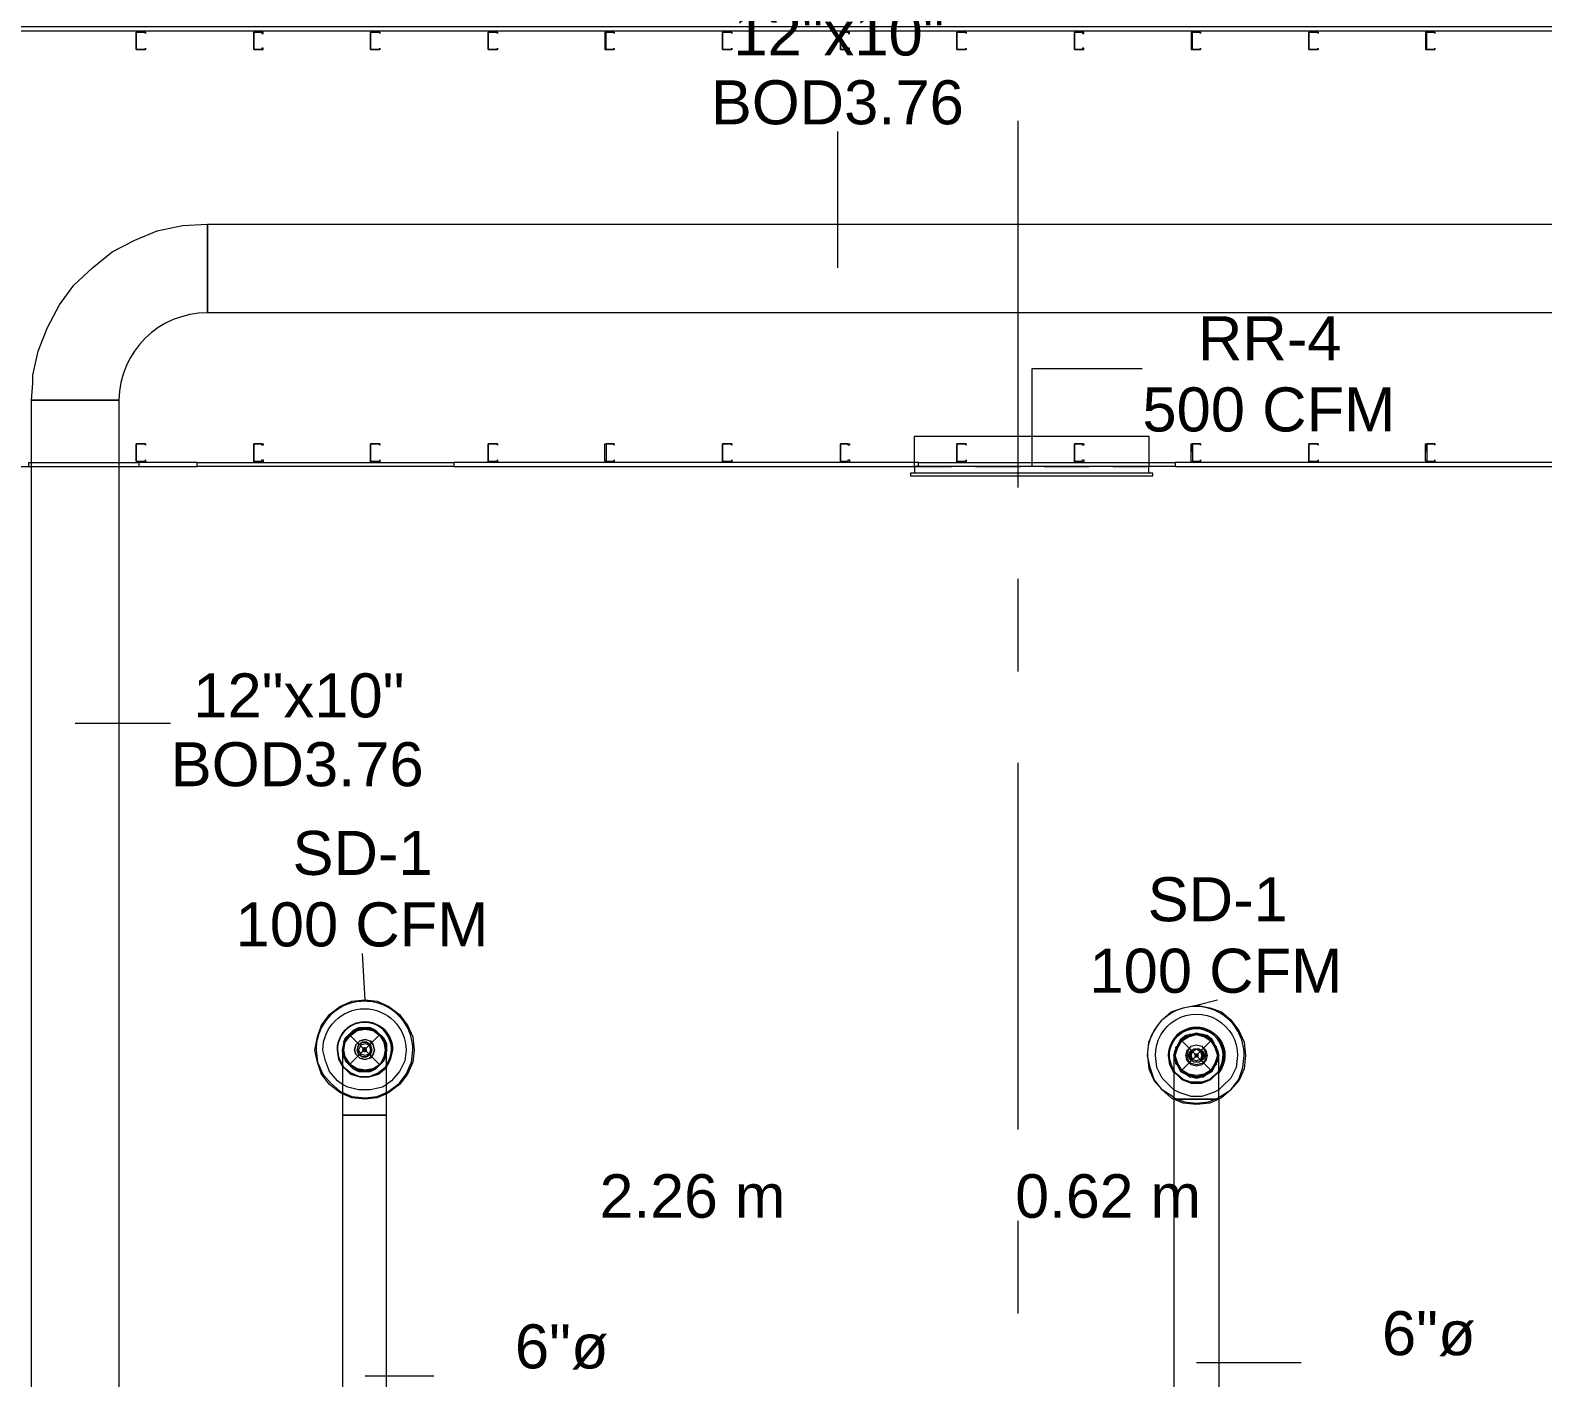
# Model space of a CAD drawing. Header units: metres. Extents: x 29 to 268, y -7 to 151.
# Drawn here: x 43.29 to 48.52, y 19.7 to 24.36 of the extents above; entities that cross this region are included whole.
import ezdxf

# ---------------------------------------------------------------- set-up
doc = ezdxf.new("R2010")
doc.units = ezdxf.units.M
doc.layers.add('HVAC - Ductos', color=5, linetype='Continuous', lineweight=50)
doc.layers.add('PDF2_Geometry', color=7, linetype='Continuous', true_color=0xaaaaaa)
doc.layers.add('PDF2_Solid Fills', color=7, linetype='Continuous', true_color=0xffffff)
doc.layers.add('PDF2_Text', color=7, linetype='Continuous')
doc.styles.add('PDF Helvetica', font='')
doc.styles.get('PDF Helvetica').set_extended_font_data('Helvetica')

msp = doc.modelspace()

# ---------------------------------------------------------------- hatches: boundary and pattern name
at = {"layer": 'PDF2_Solid Fills', "lineweight": 0, "transparency": 33554559}
h = msp.add_hatch(color=256, dxfattribs=at)
h.paths.add_polyline_path([(47.3062, 22.8712), (47.3108, 22.9307), (47.3062, 22.9307)])
h.paths.add_polyline_path([(47.3108, 22.8712), (47.3381, 22.8666), (47.3382, 22.8666), (47.3382, 22.8712)])
h = msp.add_hatch(color=256, dxfattribs=at)
h.paths.add_polyline_path([(48.1174, 22.8712), (48.122, 22.9307), (48.1174, 22.9307)])
h.paths.add_polyline_path([(48.122, 22.8712), (48.1494, 22.8666), (48.1495, 22.8666), (48.1495, 22.8712)])

# ---------------------------------------------------------------- linework, layer by layer
at = {"layer": 'HVAC - Ductos', "lineweight": 0}
for points in [[(46.0824, 23.5403), (46.0824, 24.0124)], [(46.7562, 22.8528), (46.7562, 23.192), (47.1366, 23.192)], [(47.1732, 22.8299), (47.1595, 22.8299), (47.1595, 22.8528), (46.3482, 22.8528), (46.3482, 22.9582), (47.1595, 22.9582), (47.1595, 22.8528), (46.3482, 22.8528), (46.3482, 22.8299), (46.3344, 22.8299), (46.3344, 22.8207), (47.1732, 22.8207), (47.1732, 22.8299), (46.3344, 22.8299)], [(46.3574, 22.8528), (46.3574, 22.8528)], [(47.1549, 22.8528), (47.1549, 22.8528)], [(46.3574, 22.8207), (47.1503, 22.8207)], [(43.4424, 21.9637), (43.7724, 21.9637)], [(44.4461, 21.0057), (44.437, 21.1661)], [(44.3682, 20.6803), (44.359, 20.6849), (44.3224, 20.7124), (44.2948, 20.749), (44.2811, 20.7903), (44.272, 20.8315), (44.2811, 20.8774), (44.2948, 20.9186), (44.3224, 20.9553), (44.359, 20.9828), (44.4003, 21.0011), (44.4461, 21.0057), (44.4874, 21.0011), (44.5286, 20.9828), (44.5652, 20.9553), (44.5928, 20.9186), (44.6111, 20.8774), (44.6157, 20.8315), (44.6111, 20.7903), (44.5928, 20.749), (44.5652, 20.7124), (44.5286, 20.6849), (44.5195, 20.6803)], [(47.3245, 20.9874), (47.3978, 21.0057)], [(47.2466, 20.6665), (47.242, 20.6711), (47.2053, 20.6941), (47.1778, 20.7307), (47.164, 20.772), (47.1549, 20.8132), (47.1595, 20.8591), (47.1778, 20.9003), (47.2053, 20.937), (47.2374, 20.9645), (47.2786, 20.9782), (47.3245, 20.9874), (47.3703, 20.9782), (47.4116, 20.9645), (47.4436, 20.937), (47.4712, 20.9003), (47.4895, 20.8591), (47.494, 20.8132), (47.4895, 20.7674), (47.4712, 20.7261), (47.4436, 20.6941), (47.4116, 20.6665), (47.4024, 20.662), (47.4024, 19.3236)], [(44.3774, 20.8637), (44.3911, 20.8865), (44.414, 20.9003)], [(44.414, 20.9003), (44.414, 20.9048), (44.4186, 20.9048)], [(44.4186, 20.9003), (44.4461, 20.9094), (44.469, 20.9003)], [(44.469, 20.9048), (44.4736, 20.9048), (44.4782, 20.9003)], [(44.4736, 20.9003), (44.4965, 20.8865), (44.5103, 20.8637)], [(44.3728, 20.8591), (44.3728, 20.8637), (44.3774, 20.8637)], [(44.3774, 20.8086), (44.3728, 20.8315), (44.3774, 20.8591)], [(44.5149, 20.8637), (44.5149, 20.8591)], [(44.5149, 20.8591), (44.5195, 20.8315), (44.5149, 20.8086), (44.5149, 20.804)], [(47.2741, 20.8637), (47.2878, 20.8774), (47.3062, 20.8865), (47.3245, 20.8865), (47.3428, 20.8865), (47.3612, 20.8774), (47.3749, 20.8637), (47.3886, 20.8499), (47.3978, 20.8315), (47.3978, 20.8132), (47.3978, 20.7949), (47.3886, 20.7765), (47.3749, 20.7628), (47.3612, 20.749), (47.3428, 20.7445), (47.3245, 20.7399), (47.3062, 20.7445), (47.2878, 20.749), (47.2741, 20.7628), (47.2603, 20.7765), (47.2512, 20.7949), (47.2512, 20.8132), (47.2512, 20.8315), (47.2603, 20.8499), (47.2741, 20.8637), (47.2924, 20.882)], [(47.2512, 20.8407), (47.2558, 20.8407), (47.2558, 20.8453)], [(47.2603, 20.8453), (47.2695, 20.8637)], [(47.2878, 20.882), (47.2878, 20.882)], [(47.2878, 20.882), (47.2878, 20.882)], [(47.2924, 20.882), (47.297, 20.882), (47.297, 20.8865)], [(47.3016, 20.882), (47.3245, 20.8865), (47.3474, 20.882)], [(47.352, 20.8865), (47.352, 20.882), (47.3566, 20.882)], [(47.3566, 20.882), (47.3749, 20.8637), (47.3886, 20.8453)], [(47.3932, 20.8453), (47.3932, 20.8407)], [(44.3682, 20.8315), (44.3682, 20.827), (44.3682, 20.8086), (44.3682, 20.7765), (44.3682, 20.7399), (44.3682, 20.6941), (44.3682, 20.639), (44.3682, 20.607), (44.3728, 20.607), (44.3774, 20.607), (44.3911, 20.607), (44.4049, 20.607), (44.4232, 20.607), (44.4461, 20.607), (44.4644, 20.607), (44.4828, 20.607), (44.4965, 20.607), (44.5103, 20.607), (44.5195, 20.607), (44.5195, 20.6574), (44.5195, 20.7078), (44.5195, 20.7536), (44.5195, 20.7903), (44.5195, 20.8178), (44.5195, 20.8315)], [(44.3682, 20.827), (44.3728, 20.8132), (44.3774, 20.7949), (44.3911, 20.7811), (44.4049, 20.7674), (44.4232, 20.7582), (44.4461, 20.7582), (44.4186, 20.7628), (44.414, 20.7628), (44.414, 20.7674), (44.3911, 20.7811), (44.3774, 20.804), (44.3728, 20.804), (44.3728, 20.8086)], [(44.4782, 20.7674), (44.4736, 20.7628), (44.469, 20.7628), (44.4461, 20.7582), (44.4644, 20.7582), (44.4828, 20.7674), (44.4965, 20.7811), (44.5103, 20.7949), (44.5195, 20.8132), (44.5195, 20.827)], [(44.5103, 20.804), (44.4965, 20.7811), (44.4736, 20.7674)], [(44.5149, 20.804), (44.5149, 20.804)], [(47.2466, 20.8132), (47.2466, 20.8086), (47.2466, 20.7903), (47.2466, 20.7582), (47.2466, 20.7215), (47.2466, 20.6803), (47.2466, 20.662), (47.2512, 20.662), (47.2603, 20.662), (47.2695, 20.662), (47.2878, 20.662), (47.3062, 20.662), (47.3245, 20.662), (47.3428, 20.662), (47.3612, 20.662), (47.3795, 20.662), (47.3886, 20.662), (47.3978, 20.662), (47.4024, 20.662), (47.4024, 20.7032), (47.4024, 20.7445), (47.4024, 20.7765), (47.4024, 20.7994), (47.4024, 20.8132)], [(47.2558, 20.7903), (47.2512, 20.8132), (47.2558, 20.8407)], [(47.2512, 20.8086), (47.2512, 20.7949), (47.2603, 20.7765), (47.2695, 20.7582), (47.2878, 20.749), (47.3062, 20.7399), (47.3245, 20.7353), (47.3428, 20.7399), (47.3612, 20.749), (47.3795, 20.7582), (47.3886, 20.7765), (47.3978, 20.7949), (47.3978, 20.8086)], [(47.3932, 20.8407), (47.3978, 20.8132), (47.3932, 20.7903)], [(47.4024, 20.8132), (47.4024, 20.8132)], [(47.2558, 20.7811), (47.2558, 20.7857), (47.2512, 20.7857)], [(47.2924, 20.749), (47.2741, 20.7628), (47.2603, 20.7811)], [(47.297, 20.7445), (47.2924, 20.7445)], [(47.297, 20.7445), (47.297, 20.7445)], [(47.3474, 20.7445), (47.3245, 20.7399), (47.3016, 20.7445)], [(47.352, 20.7445), (47.352, 20.7445)], [(47.3566, 20.7445), (47.352, 20.7445)], [(47.3886, 20.7811), (47.3749, 20.7628), (47.3566, 20.749)], [(47.3932, 20.7857), (47.3932, 20.7811)], [(47.3932, 20.7857), (47.3932, 20.7857)], [(44.5195, 20.7124), (44.5057, 20.7032), (44.4644, 20.6941), (44.4232, 20.6941), (44.3865, 20.7032), (44.3682, 20.7124)], [(47.4024, 20.6941), (47.384, 20.6849), (47.3428, 20.6711), (47.3062, 20.6711), (47.2649, 20.6849), (47.2466, 20.6941)], [(44.3682, 20.6849), (44.4003, 20.6711), (44.4461, 20.6665), (44.4874, 20.6711), (44.5195, 20.6849)], [(44.5195, 20.6803), (44.4874, 20.6665), (44.4461, 20.662), (44.4003, 20.6665), (44.3682, 20.6803)], [(47.2466, 20.6665), (47.2832, 20.6528), (47.3245, 20.6482), (47.3658, 20.6528), (47.4024, 20.6665)], [(47.4024, 20.662), (47.3703, 20.6482), (47.3245, 20.6436), (47.2786, 20.6482), (47.2466, 20.662)], [(47.4024, 20.662), (47.3978, 20.662), (47.3886, 20.662), (47.3795, 20.662), (47.3612, 20.662), (47.3428, 20.662), (47.3245, 20.662), (47.3062, 20.662), (47.2878, 20.662), (47.2695, 20.662), (47.2603, 20.662), (47.2512, 20.662), (47.2466, 20.662)], [(47.3245, 19.7499), (47.6866, 19.7499)], [(44.4461, 19.704), (44.6844, 19.704)]]:
    msp.add_lwpolyline(points, dxfattribs=at)
for points in [[(43.5936, 23.082), (43.2911, 23.082), (43.2957, 23.1416), (43.2957, 23.1691), (43.314, 23.2516), (43.3461, 23.3341), (43.3874, 23.412), (43.4378, 23.4807), (43.502, 23.5403), (43.5707, 23.5953), (43.6486, 23.6366), (43.7265, 23.6686), (43.8136, 23.687), (43.9007, 23.6916), (43.9007, 23.3844, 0.413528)], [(44.5195, 20.7765), (44.5332, 20.7994), (44.5424, 20.8315, 1.018339), (44.3499, 20.8315), (44.3545, 20.7994), (44.3682, 20.7811, -1.403652), (44.5378, 20.8315), (44.5332, 20.7994), (44.5195, 20.7811, 1.403518), (44.3499, 20.8315, -1.419424)], [(47.4024, 20.7536), (47.4162, 20.7811), (47.4208, 20.8132, 1.017942), (47.2282, 20.8132), (47.2374, 20.7811), (47.2466, 20.7628, -1.352444), (47.4162, 20.8132), (47.4116, 20.7811), (47.4024, 20.7628, 1.324505), (47.2282, 20.8132, -1.404458)]]:
    msp.add_lwpolyline(points, format="xyb", close=True, dxfattribs=at)
for points in [[(48.6582, 23.3844), (43.9007, 23.3844), (43.9007, 23.6916), (48.6582, 23.6916)], [(43.5936, 23.082), (43.5936, 18.0815), (43.2911, 18.0815), (43.2911, 23.082)], [(46.3574, 22.8528), (46.4766, 22.8528)], [(46.559, 22.8528), (46.7149, 22.8528)], [(46.7974, 22.8528), (46.9532, 22.8528)], [(47.0358, 22.8528), (47.1549, 22.8528)], [(44.3682, 20.8315), (44.3728, 20.8545), (44.3774, 20.8728), (44.3911, 20.8865), (44.4049, 20.9003), (44.4232, 20.9094), (44.4461, 20.9094), (44.4644, 20.9094), (44.4828, 20.9003), (44.4965, 20.8865), (44.5103, 20.8728), (44.5195, 20.8545), (44.5195, 20.8315), (44.5195, 20.827), (44.5195, 20.8315), (44.5195, 20.8545), (44.5103, 20.8728), (44.4965, 20.8865), (44.4828, 20.9003), (44.4644, 20.9094), (44.4461, 20.9094), (44.4232, 20.9094), (44.4049, 20.9003), (44.3911, 20.8865), (44.3774, 20.8728), (44.3728, 20.8545), (44.3682, 20.8315), (44.3682, 20.827)], [(44.5149, 20.8132), (44.5103, 20.7949), (44.4965, 20.7811), (44.4828, 20.772), (44.4644, 20.7628), (44.4461, 20.7582), (44.4278, 20.7628), (44.4094, 20.772), (44.3911, 20.7811), (44.382, 20.7949), (44.3728, 20.8132), (44.3728, 20.8315), (44.3728, 20.8545), (44.382, 20.8728), (44.3911, 20.8865), (44.4094, 20.8957), (44.4278, 20.9048), (44.4461, 20.9094), (44.4644, 20.9048), (44.4828, 20.8957), (44.4965, 20.8865), (44.5103, 20.8728), (44.5149, 20.8545), (44.5195, 20.8315)], [(44.5103, 20.8086), (44.4965, 20.7811), (44.4736, 20.7674), (44.4461, 20.7628), (44.4186, 20.7674), (44.3957, 20.7811), (44.3774, 20.8086), (44.3728, 20.8315), (44.3774, 20.8591), (44.3957, 20.882), (44.4186, 20.9003), (44.4461, 20.9048), (44.4736, 20.9003), (44.4965, 20.882), (44.5103, 20.8591), (44.5149, 20.8315)], [(44.414, 20.8499), (44.4094, 20.8315), (44.414, 20.8499), (44.4278, 20.8637), (44.4461, 20.8682), (44.4644, 20.8637), (44.4736, 20.8499), (44.4782, 20.8315), (44.4736, 20.8499), (44.4598, 20.8637), (44.4461, 20.8682), (44.4278, 20.8637)], [(44.4232, 20.8499), (44.4186, 20.8315), (44.4232, 20.8499), (44.437, 20.8591), (44.4507, 20.8591), (44.4644, 20.8499), (44.469, 20.8315), (44.4644, 20.8499), (44.4507, 20.8591), (44.437, 20.8591)], [(44.4598, 20.8178), (44.4461, 20.8132), (44.4324, 20.8178), (44.4232, 20.8315), (44.4324, 20.8499), (44.4461, 20.8545), (44.4598, 20.8499), (44.4644, 20.8315)], [(47.2466, 20.8132), (47.2512, 20.8315), (47.2603, 20.8499), (47.2695, 20.8682), (47.2878, 20.882), (47.3062, 20.8865), (47.3245, 20.8911), (47.3428, 20.8865), (47.3612, 20.882), (47.3795, 20.8682), (47.3886, 20.8499), (47.3978, 20.8315), (47.4024, 20.8132), (47.3978, 20.8086), (47.4024, 20.8132), (47.3978, 20.8315), (47.3886, 20.8499), (47.3795, 20.8682), (47.3612, 20.882), (47.3428, 20.8865), (47.3245, 20.8911), (47.3062, 20.8865), (47.2878, 20.882), (47.2695, 20.8682), (47.2603, 20.8499), (47.2512, 20.8315), (47.2466, 20.8132), (47.2512, 20.8086)], [(47.3886, 20.7857), (47.3749, 20.7628), (47.352, 20.749), (47.3245, 20.7445), (47.297, 20.749), (47.2741, 20.7628), (47.2603, 20.7857), (47.2512, 20.8132), (47.2603, 20.8407), (47.2741, 20.8637), (47.297, 20.8774), (47.3245, 20.8865), (47.352, 20.8774), (47.3749, 20.8637), (47.3886, 20.8407), (47.3978, 20.8132)], [(47.3566, 20.7949), (47.3428, 20.7811), (47.3245, 20.7765), (47.3062, 20.7811), (47.2924, 20.7949), (47.2878, 20.8132), (47.2924, 20.8315), (47.3062, 20.8453), (47.3245, 20.8499), (47.3428, 20.8453), (47.3566, 20.8315), (47.3612, 20.8132)], [(47.352, 20.7949), (47.3428, 20.7857), (47.3245, 20.7811), (47.3062, 20.7857), (47.297, 20.7949), (47.2924, 20.8132), (47.297, 20.8315), (47.3062, 20.8453), (47.3245, 20.8499), (47.3428, 20.8453), (47.352, 20.8315), (47.3566, 20.8132)], [(44.3499, 20.8315), (44.3545, 20.7994), (44.3682, 20.7765), (44.3545, 20.7994)], [(44.4736, 20.8178), (44.4782, 20.8315), (44.4736, 20.8178), (44.4644, 20.804), (44.4461, 20.7994), (44.4278, 20.804), (44.414, 20.8178), (44.4094, 20.8315), (44.414, 20.8178), (44.4278, 20.804), (44.4461, 20.7994), (44.4598, 20.804)], [(44.4644, 20.8178), (44.469, 20.8315), (44.4644, 20.8178), (44.4507, 20.8086), (44.437, 20.8086), (44.4232, 20.8178), (44.4186, 20.8315), (44.4232, 20.8178), (44.437, 20.8086), (44.4507, 20.8086)], [(44.4461, 20.827), (44.4507, 20.8315), (44.4461, 20.827), (44.4415, 20.827), (44.437, 20.8315), (44.4415, 20.8407), (44.4461, 20.8407), (44.4507, 20.8315), (44.4461, 20.8361), (44.4415, 20.8361), (44.4415, 20.8315), (44.4415, 20.827)], [(47.2282, 20.8132), (47.2328, 20.7811), (47.2466, 20.7536), (47.2328, 20.7811)], [(47.3474, 20.7994), (47.3336, 20.7903), (47.3153, 20.7903), (47.3016, 20.7994), (47.297, 20.8132), (47.3016, 20.827), (47.3153, 20.8361), (47.3336, 20.8361), (47.3474, 20.827), (47.352, 20.8132)], [(47.3428, 20.7994), (47.3336, 20.7903), (47.3153, 20.7903), (47.3062, 20.7994), (47.3016, 20.8132), (47.3062, 20.827), (47.3153, 20.8361), (47.3336, 20.8361), (47.3428, 20.827), (47.3474, 20.8132)], [(47.3382, 20.7994), (47.3245, 20.7949), (47.3108, 20.7994), (47.3062, 20.8132), (47.3108, 20.827), (47.3245, 20.8361), (47.3382, 20.827), (47.3428, 20.8132)], [(47.3199, 20.8178), (47.3199, 20.8132), (47.3199, 20.8178), (47.329, 20.8178), (47.329, 20.8132), (47.329, 20.8178)], [(47.329, 20.8086), (47.329, 20.8132), (47.329, 20.8086), (47.3199, 20.8086), (47.3199, 20.8132), (47.3199, 20.8086)], [(44.492, 20.749), (44.4598, 20.7399), (44.4278, 20.7399), (44.3957, 20.749), (44.3728, 20.772), (44.3682, 20.7765), (44.3728, 20.772), (44.3682, 20.7811), (44.3728, 20.772), (44.3957, 20.7536), (44.4278, 20.7399), (44.4598, 20.7399), (44.492, 20.7536), (44.5149, 20.772), (44.5195, 20.7811), (44.5149, 20.772), (44.492, 20.7536), (44.4598, 20.7399), (44.4278, 20.7399), (44.3957, 20.7536), (44.3728, 20.772), (44.3957, 20.749), (44.4278, 20.7399), (44.4598, 20.7399), (44.492, 20.749), (44.5195, 20.772), (44.5195, 20.7765), (44.5195, 20.772)], [(47.2512, 20.7536), (47.2786, 20.7307), (47.3062, 20.7215), (47.3428, 20.7215), (47.3703, 20.7307), (47.3978, 20.7536), (47.3749, 20.7307), (47.3428, 20.717), (47.3062, 20.717), (47.2741, 20.7307), (47.2512, 20.7536), (47.2466, 20.7536), (47.2512, 20.7536), (47.2466, 20.7628)], [(47.4024, 20.7628), (47.3978, 20.7536), (47.3703, 20.7307), (47.3428, 20.7215), (47.3062, 20.7215), (47.2786, 20.7307), (47.2512, 20.7536), (47.2741, 20.7307), (47.3062, 20.717), (47.3428, 20.717), (47.3749, 20.7307), (47.3978, 20.7536), (47.4024, 20.7536), (47.3978, 20.7536)], [(44.3682, 19.2961), (44.3728, 19.2961), (44.3774, 19.2961), (44.3911, 19.2961), (44.4049, 19.2961), (44.4232, 19.2961), (44.4461, 19.2961), (44.4644, 19.2961), (44.4828, 19.2961), (44.4965, 19.2961), (44.5103, 19.2961), (44.5195, 19.2961), (44.5195, 20.607), (44.5103, 20.607), (44.4965, 20.607), (44.4828, 20.607), (44.4644, 20.607), (44.4461, 20.607), (44.4232, 20.607), (44.4049, 20.607), (44.3911, 20.607), (44.3774, 20.607), (44.3728, 20.607), (44.3682, 20.607)]]:
    msp.add_lwpolyline(points, close=True, dxfattribs=at)
for points in [[(44.5195, 20.6849), (44.5286, 20.6895), (44.5652, 20.717), (44.5882, 20.749), (44.6066, 20.7903), (44.6111, 20.8315, 1.013808), (44.2765, 20.8315), (44.2811, 20.7903), (44.2994, 20.749), (44.327, 20.717), (44.359, 20.6895), (44.3682, 20.6849)], [(44.3682, 20.7124), (44.3499, 20.7261), (44.3224, 20.7582), (44.3086, 20.7949), (44.2994, 20.8315, -0.994111), (44.5882, 20.8315), (44.5836, 20.7949), (44.5652, 20.7582), (44.5378, 20.7261), (44.5195, 20.7124)], [(47.4024, 20.6665), (47.407, 20.6711), (47.4436, 20.6941), (47.4712, 20.7307), (47.4849, 20.772), (47.4895, 20.8132, 1.014005), (47.1549, 20.8132), (47.1595, 20.7674), (47.1778, 20.7261), (47.2053, 20.6941), (47.2374, 20.6665), (47.2466, 20.662), (47.2466, 19.3236)], [(47.2466, 20.6941), (47.2328, 20.7078), (47.2053, 20.7353), (47.187, 20.772), (47.1824, 20.8132, -1.008586), (47.4666, 20.8132), (47.462, 20.772), (47.4436, 20.7353), (47.4162, 20.7078), (47.4024, 20.6941)]]:
    msp.add_lwpolyline(points, format="xyb", dxfattribs=at)
at = {"layer": 'PDF2_Geometry', "lineweight": 0}
for points in [[(41.7053, 10.5556), (41.7053, 22.8528), (42.7915, 22.8528), (42.7915, 22.8666), (41.7053, 22.8666), (41.7053, 24.3608), (48.7636, 24.3608), (48.7636, 24.3745), (41.7053, 24.3745), (41.7053, 34.5404), (43.3049, 34.5404), (43.3049, 34.5587), (43.2499, 34.5587), (42.8419, 34.5587), (42.4386, 34.5587)], [(46.7057, 24.049), (46.7057, 22.7795)], [(43.6853, 22.9262), (43.6853, 22.9262)], [(44.0611, 22.9307), (44.0611, 22.9307)], [(44.0611, 22.9307), (44.0611, 22.9307)], [(44.4965, 22.9262), (44.4965, 22.9262)], [(44.8724, 22.9307), (44.8724, 22.9307)], [(44.8724, 22.9307), (44.8724, 22.9307)], [(44.9045, 22.9262), (44.9045, 22.9262)], [(45.2803, 22.9307), (45.2803, 22.9307)], [(45.3078, 22.9262), (45.3078, 22.9262)], [(45.6836, 22.9307), (45.6836, 22.9307)], [(45.6836, 22.9307), (45.6836, 22.9307)], [(45.7157, 22.9262), (45.7157, 22.9262)], [(46.0916, 22.9307), (46.0916, 22.9307)], [(46.0916, 22.9307), (46.0916, 22.9307)], [(46.527, 22.9262), (46.527, 22.9262)], [(46.9028, 22.9307), (46.9028, 22.9307)], [(46.9028, 22.9307), (46.9028, 22.9307)], [(47.3108, 22.9307), (47.3108, 22.9307)], [(47.3382, 22.9262), (47.3382, 22.9262)], [(47.714, 22.9307), (47.714, 22.9307)], [(47.714, 22.9307), (47.714, 22.9307)], [(47.7462, 22.9262), (47.7462, 22.9262)], [(48.122, 22.9307), (48.122, 22.9307)], [(48.1495, 22.9262), (48.1495, 22.9262)], [(42.8741, 22.8666), (43.0711, 22.8666), (43.0711, 22.8528), (43.2819, 22.8528), (43.6624, 22.8528)], [(43.2819, 22.8528), (43.2819, 22.8666), (43.6578, 22.8666)], [(43.6624, 22.8666), (43.6624, 22.8528), (43.864, 22.8528), (43.864, 22.8666), (44.7532, 22.8666), (44.7532, 22.8528), (46.362, 22.8528), (46.362, 22.8666), (47.2512, 22.8666), (47.2512, 22.8528), (49.3641, 22.8528), (49.3641, 22.8666), (50.2532, 22.8666), (50.2532, 22.8528), (52.3662, 22.8528), (52.3662, 22.8666), (53.2508, 22.8666), (53.2508, 22.8528), (55.5196, 22.8528), (55.5196, 22.8666), (56.4041, 22.8666), (56.4041, 22.8528), (59.6033, 22.8528)], [(43.6853, 22.8757), (43.6853, 22.8757)], [(44.7532, 22.8528), (43.864, 22.8528)], [(44.0611, 22.8712), (44.0611, 22.8712)], [(44.4965, 22.8757), (44.4965, 22.8757)], [(44.8724, 22.8712), (44.8724, 22.8712)], [(44.9045, 22.8757), (44.9045, 22.8757)], [(45.2803, 22.8712), (45.2803, 22.8712)], [(45.3078, 22.8757), (45.3078, 22.8757)], [(45.6836, 22.8712), (45.6836, 22.8712)], [(45.7157, 22.8757), (45.7157, 22.8757)], [(46.0916, 22.8712), (46.0916, 22.8712)], [(47.2512, 22.8528), (46.362, 22.8528)], [(46.527, 22.8757), (46.527, 22.8757)], [(46.9028, 22.8712), (46.9028, 22.8712)], [(47.3108, 22.8712), (47.3108, 22.8712)], [(47.3382, 22.8757), (47.3382, 22.8757)], [(47.714, 22.8712), (47.714, 22.8712)], [(47.7462, 22.8757), (47.7462, 22.8757)], [(48.122, 22.8712), (48.122, 22.8712)], [(48.1495, 22.8757), (48.1495, 22.8757)], [(46.7057, 22.4632), (46.7057, 22.1424)], [(46.7057, 21.8261), (46.7057, 20.5565)], [(46.7057, 20.2403), (46.7057, 19.9195)]]:
    msp.add_lwpolyline(points, dxfattribs=at)
for points in [[(43.6853, 24.3562), (43.6578, 24.3562), (43.6532, 24.3562), (43.6532, 24.2966), (43.6578, 24.2966), (43.6853, 24.2966), (43.6853, 24.3012), (43.6853, 24.2966), (43.6578, 24.2966), (43.6532, 24.2966), (43.6532, 24.3562), (43.6578, 24.3562), (43.6853, 24.3562), (43.6853, 24.3516)], [(44.0932, 24.3562), (44.0611, 24.3562), (44.0611, 24.2966), (44.0932, 24.2966), (44.0932, 24.3012), (44.0886, 24.3012), (44.0886, 24.2966), (44.0611, 24.2966), (44.0611, 24.3562), (44.0886, 24.3562), (44.0886, 24.3516), (44.0932, 24.3516)], [(44.4965, 24.3562), (44.469, 24.3562), (44.4644, 24.3562), (44.4644, 24.2966), (44.469, 24.2966), (44.4965, 24.2966), (44.4965, 24.3012), (44.4965, 24.2966), (44.469, 24.2966), (44.4644, 24.2966), (44.4644, 24.3562), (44.469, 24.3562), (44.4965, 24.3562), (44.4965, 24.3516)], [(44.9045, 24.3562), (44.8724, 24.3562), (44.8724, 24.2966), (44.9045, 24.2966), (44.9045, 24.3012), (44.9045, 24.2966), (44.8724, 24.2966), (44.8724, 24.3562), (44.9045, 24.3562), (44.9045, 24.3516)], [(45.3078, 24.3562), (45.2803, 24.3562), (45.2757, 24.3562), (45.2757, 24.2966), (45.2803, 24.2966), (45.3078, 24.2966), (45.3078, 24.3012), (45.3078, 24.2966), (45.2803, 24.2966), (45.2803, 24.3562), (45.3078, 24.3562), (45.3078, 24.3516)], [(45.7157, 24.3562), (45.6836, 24.3562), (45.6836, 24.2966), (45.7157, 24.2966), (45.7157, 24.3012), (45.7157, 24.2966), (45.6836, 24.2966), (45.6836, 24.3562), (45.7157, 24.3562), (45.7157, 24.3516)], [(46.1236, 24.3562), (46.0916, 24.3562), (46.0916, 24.2966), (46.1236, 24.2966), (46.1236, 24.3012), (46.119, 24.3012), (46.119, 24.2966), (46.0916, 24.2966), (46.0916, 24.3562), (46.119, 24.3562), (46.119, 24.3516), (46.1236, 24.3516)], [(46.527, 24.3562), (46.4994, 24.3562), (46.4949, 24.3562), (46.4949, 24.2966), (46.4994, 24.2966), (46.527, 24.2966), (46.527, 24.3012), (46.527, 24.2966), (46.4994, 24.2966), (46.4949, 24.2966), (46.4949, 24.3562), (46.4994, 24.3562), (46.527, 24.3562), (46.527, 24.3516)], [(46.9349, 24.3562), (46.9028, 24.3562), (46.9028, 24.2966), (46.9349, 24.2966), (46.9349, 24.3012), (46.9303, 24.3012), (46.9303, 24.2966), (46.9028, 24.2966), (46.9028, 24.3562), (46.9303, 24.3562), (46.9303, 24.3516), (46.9349, 24.3516)], [(47.3382, 24.3562), (47.3108, 24.3562), (47.3062, 24.3562), (47.3062, 24.2966), (47.3108, 24.2966), (47.3382, 24.2966), (47.3382, 24.3012), (47.3382, 24.2966), (47.3108, 24.2966), (47.3108, 24.3562), (47.3382, 24.3562), (47.3382, 24.3516)], [(47.7462, 24.3562), (47.714, 24.3562), (47.714, 24.2966), (47.7462, 24.2966), (47.7462, 24.3012), (47.7462, 24.2966), (47.714, 24.2966), (47.714, 24.3562), (47.7462, 24.3562), (47.7462, 24.3516)], [(48.1495, 24.3562), (48.122, 24.3562), (48.1174, 24.3562), (48.1174, 24.2966), (48.122, 24.2966), (48.1495, 24.2966), (48.1495, 24.3012), (48.1495, 24.2966), (48.122, 24.2966), (48.122, 24.3562), (48.1495, 24.3562), (48.1495, 24.3516)], [(43.6578, 22.8666), (43.6532, 22.8712), (43.6532, 22.9307), (43.6578, 22.9307), (43.6853, 22.9307), (43.6853, 22.9262), (43.6853, 22.9307), (43.6578, 22.9307), (43.6532, 22.9307), (43.6532, 22.8712), (43.6578, 22.8712), (43.6853, 22.8712), (43.6853, 22.8757), (43.6853, 22.8666)], [(44.0611, 22.8666), (44.0611, 22.8712), (44.0611, 22.9307), (44.0932, 22.9307), (44.0932, 22.9262), (44.0886, 22.9262), (44.0886, 22.9307), (44.0611, 22.9307), (44.0611, 22.8712), (44.0886, 22.8712), (44.0886, 22.8757), (44.0932, 22.8757), (44.0932, 22.8666)], [(44.469, 22.8666), (44.4644, 22.8666), (44.4644, 22.8712), (44.4644, 22.9307), (44.469, 22.9307), (44.4965, 22.9307), (44.4965, 22.9262), (44.4965, 22.9307), (44.469, 22.9307), (44.4644, 22.9307), (44.4644, 22.8712), (44.469, 22.8712), (44.4965, 22.8712), (44.4965, 22.8757), (44.4965, 22.8666)], [(44.8724, 22.8666), (44.8724, 22.8712), (44.8724, 22.9307), (44.9045, 22.9307), (44.9045, 22.9262), (44.9045, 22.9307), (44.8724, 22.9307), (44.8724, 22.8712), (44.9045, 22.8712), (44.9045, 22.8757), (44.9045, 22.8666)], [(45.2803, 22.8666), (45.2803, 22.8712), (45.2757, 22.8712), (45.2757, 22.9307), (45.2803, 22.9307), (45.3078, 22.9307), (45.3078, 22.9262), (45.3078, 22.9307), (45.2803, 22.9307), (45.2803, 22.8712), (45.3078, 22.8712), (45.3078, 22.8757), (45.3078, 22.8666)], [(45.6836, 22.8666), (45.6836, 22.8712), (45.6836, 22.9307), (45.7157, 22.9307), (45.7157, 22.9262), (45.7157, 22.9307), (45.6836, 22.9307), (45.6836, 22.8712), (45.7157, 22.8712), (45.7157, 22.8757), (45.7157, 22.8666)], [(46.0916, 22.8666), (46.0916, 22.8712), (46.0916, 22.9307), (46.1236, 22.9307), (46.1236, 22.9262), (46.119, 22.9262), (46.119, 22.9307), (46.0916, 22.9307), (46.0916, 22.8712), (46.119, 22.8712), (46.119, 22.8757), (46.1236, 22.8757), (46.1236, 22.8666)], [(46.4994, 22.8666), (46.4949, 22.8666), (46.4949, 22.8712), (46.4949, 22.9307), (46.4994, 22.9307), (46.527, 22.9307), (46.527, 22.9262), (46.527, 22.9307), (46.4994, 22.9307), (46.4949, 22.9307), (46.4949, 22.8712), (46.4994, 22.8712), (46.527, 22.8712), (46.527, 22.8757), (46.527, 22.8666)], [(46.9028, 22.8666), (46.9028, 22.8712), (46.9028, 22.9307), (46.9349, 22.9307), (46.9349, 22.9262), (46.9303, 22.9262), (46.9303, 22.9307), (46.9028, 22.9307), (46.9028, 22.8712), (46.9303, 22.8712), (46.9303, 22.8757), (46.9349, 22.8757), (46.9349, 22.8666)], [(47.3108, 22.8666), (47.3062, 22.8712), (47.3062, 22.9307), (47.3108, 22.9307), (47.3382, 22.9307), (47.3382, 22.9262), (47.3382, 22.9307), (47.3108, 22.9307), (47.3108, 22.8712), (47.3382, 22.8712), (47.3382, 22.8757), (47.3382, 22.8666)], [(47.714, 22.8666), (47.714, 22.8712), (47.714, 22.9307), (47.7462, 22.9307), (47.7462, 22.9262), (47.7462, 22.9307), (47.714, 22.9307), (47.714, 22.8712), (47.7462, 22.8712), (47.7462, 22.8757), (47.7462, 22.8666)], [(48.122, 22.8666), (48.122, 22.8712), (48.1174, 22.8712), (48.1174, 22.9307), (48.122, 22.9307), (48.1495, 22.9307), (48.1495, 22.9262), (48.1495, 22.9307), (48.122, 22.9307), (48.122, 22.8712), (48.1495, 22.8712), (48.1495, 22.8757), (48.1495, 22.8666)], [(43.864, 22.8666), (43.6624, 22.8666), (43.6624, 22.8528), (43.864, 22.8528)], [(46.362, 22.8666), (44.7532, 22.8666), (44.7532, 22.8528), (46.362, 22.8528)], [(49.3641, 22.8666), (47.2512, 22.8666), (47.2512, 22.8528), (49.3641, 22.8528)]]:
    msp.add_lwpolyline(points, close=True, dxfattribs=at)
at = {"layer": 'PDF2_Geometry', "color": 254, "lineweight": 0, "true_color": 0xd2d2d2}
for points in [[(45.3078, 24.3562), (45.3078, 24.3562)], [(47.3199, 24.3562), (47.3199, 24.3562)], [(44.8724, 24.3012), (44.8724, 24.3012)], [(45.2757, 24.324), (45.2803, 24.3286)], [(46.9028, 24.3195), (46.9028, 24.3195)], [(47.3062, 24.3424), (47.3108, 24.347)], [(44.8724, 22.9124), (44.8724, 22.917)], [(44.8907, 22.9307), (44.8907, 22.9307)]]:
    msp.add_lwpolyline(points, dxfattribs=at)
at = {"layer": 'PDF2_Geometry', "color": 8, "lineweight": 0, "true_color": 0x808080}
for points in [[(44.5057, 20.8774), (44.469, 20.9048), (44.4232, 20.9048), (44.382, 20.8774), (44.3682, 20.8315), (44.382, 20.7903), (44.4232, 20.7628), (44.469, 20.7628), (44.5057, 20.7903), (44.5195, 20.8315)], [(47.384, 20.8591), (47.3474, 20.8865), (47.3016, 20.8865), (47.2649, 20.8591), (47.2466, 20.8132), (47.2649, 20.7674), (47.3016, 20.7399), (47.3474, 20.7399), (47.384, 20.7674), (47.4024, 20.8132)]]:
    msp.add_lwpolyline(points, close=True, dxfattribs=at)
for points in [[(44.3911, 20.8865), (44.4965, 20.7811)], [(44.4965, 20.8865), (44.3911, 20.7811)], [(47.2695, 20.8682), (47.3795, 20.7582)], [(47.3795, 20.8682), (47.2695, 20.7582)]]:
    msp.add_lwpolyline(points, dxfattribs=at)

# ---------------------------------------------------------------- texts
at = {"layer": 'PDF2_Text', "lineweight": 0, "attachment_point": 4, "style": 'PDF Helvetica'}
for s, insert, char_height in [('12"x10"', (45.7209, 24.3508), 0.15247), ('BOD3.76', (45.643, 24.1125), 0.15247), ('RR-4', (47.3298, 23.2966), 0.15247), ('500 CFM', (47.1373, 23.0491), 0.15247), ('12"x10"', (43.8509, 22.0591), 0.15247), ('BOD3.76', (43.7729, 21.8207), 0.15247), ('SD-1', (44.1946, 21.5136), 0.15247), ('SD-1', (47.1556, 21.3532), 0.15247), ('100 CFM', (43.9975, 21.2661), 0.15247), ('100 CFM', (46.9539, 21.1057), 0.15247), ('2.26 m', (45.258, 20.3258), 0.15059), ('0.62 m', (46.6972, 20.3258), 0.15059), ('6"ø', (47.9669, 19.8498), 0.15247), ('6"ø', (44.9647, 19.804), 0.15247)]:
    msp.add_mtext(s, dxfattribs=dict(at, insert=insert, char_height=char_height))

doc.saveas('drawing.dxf')
